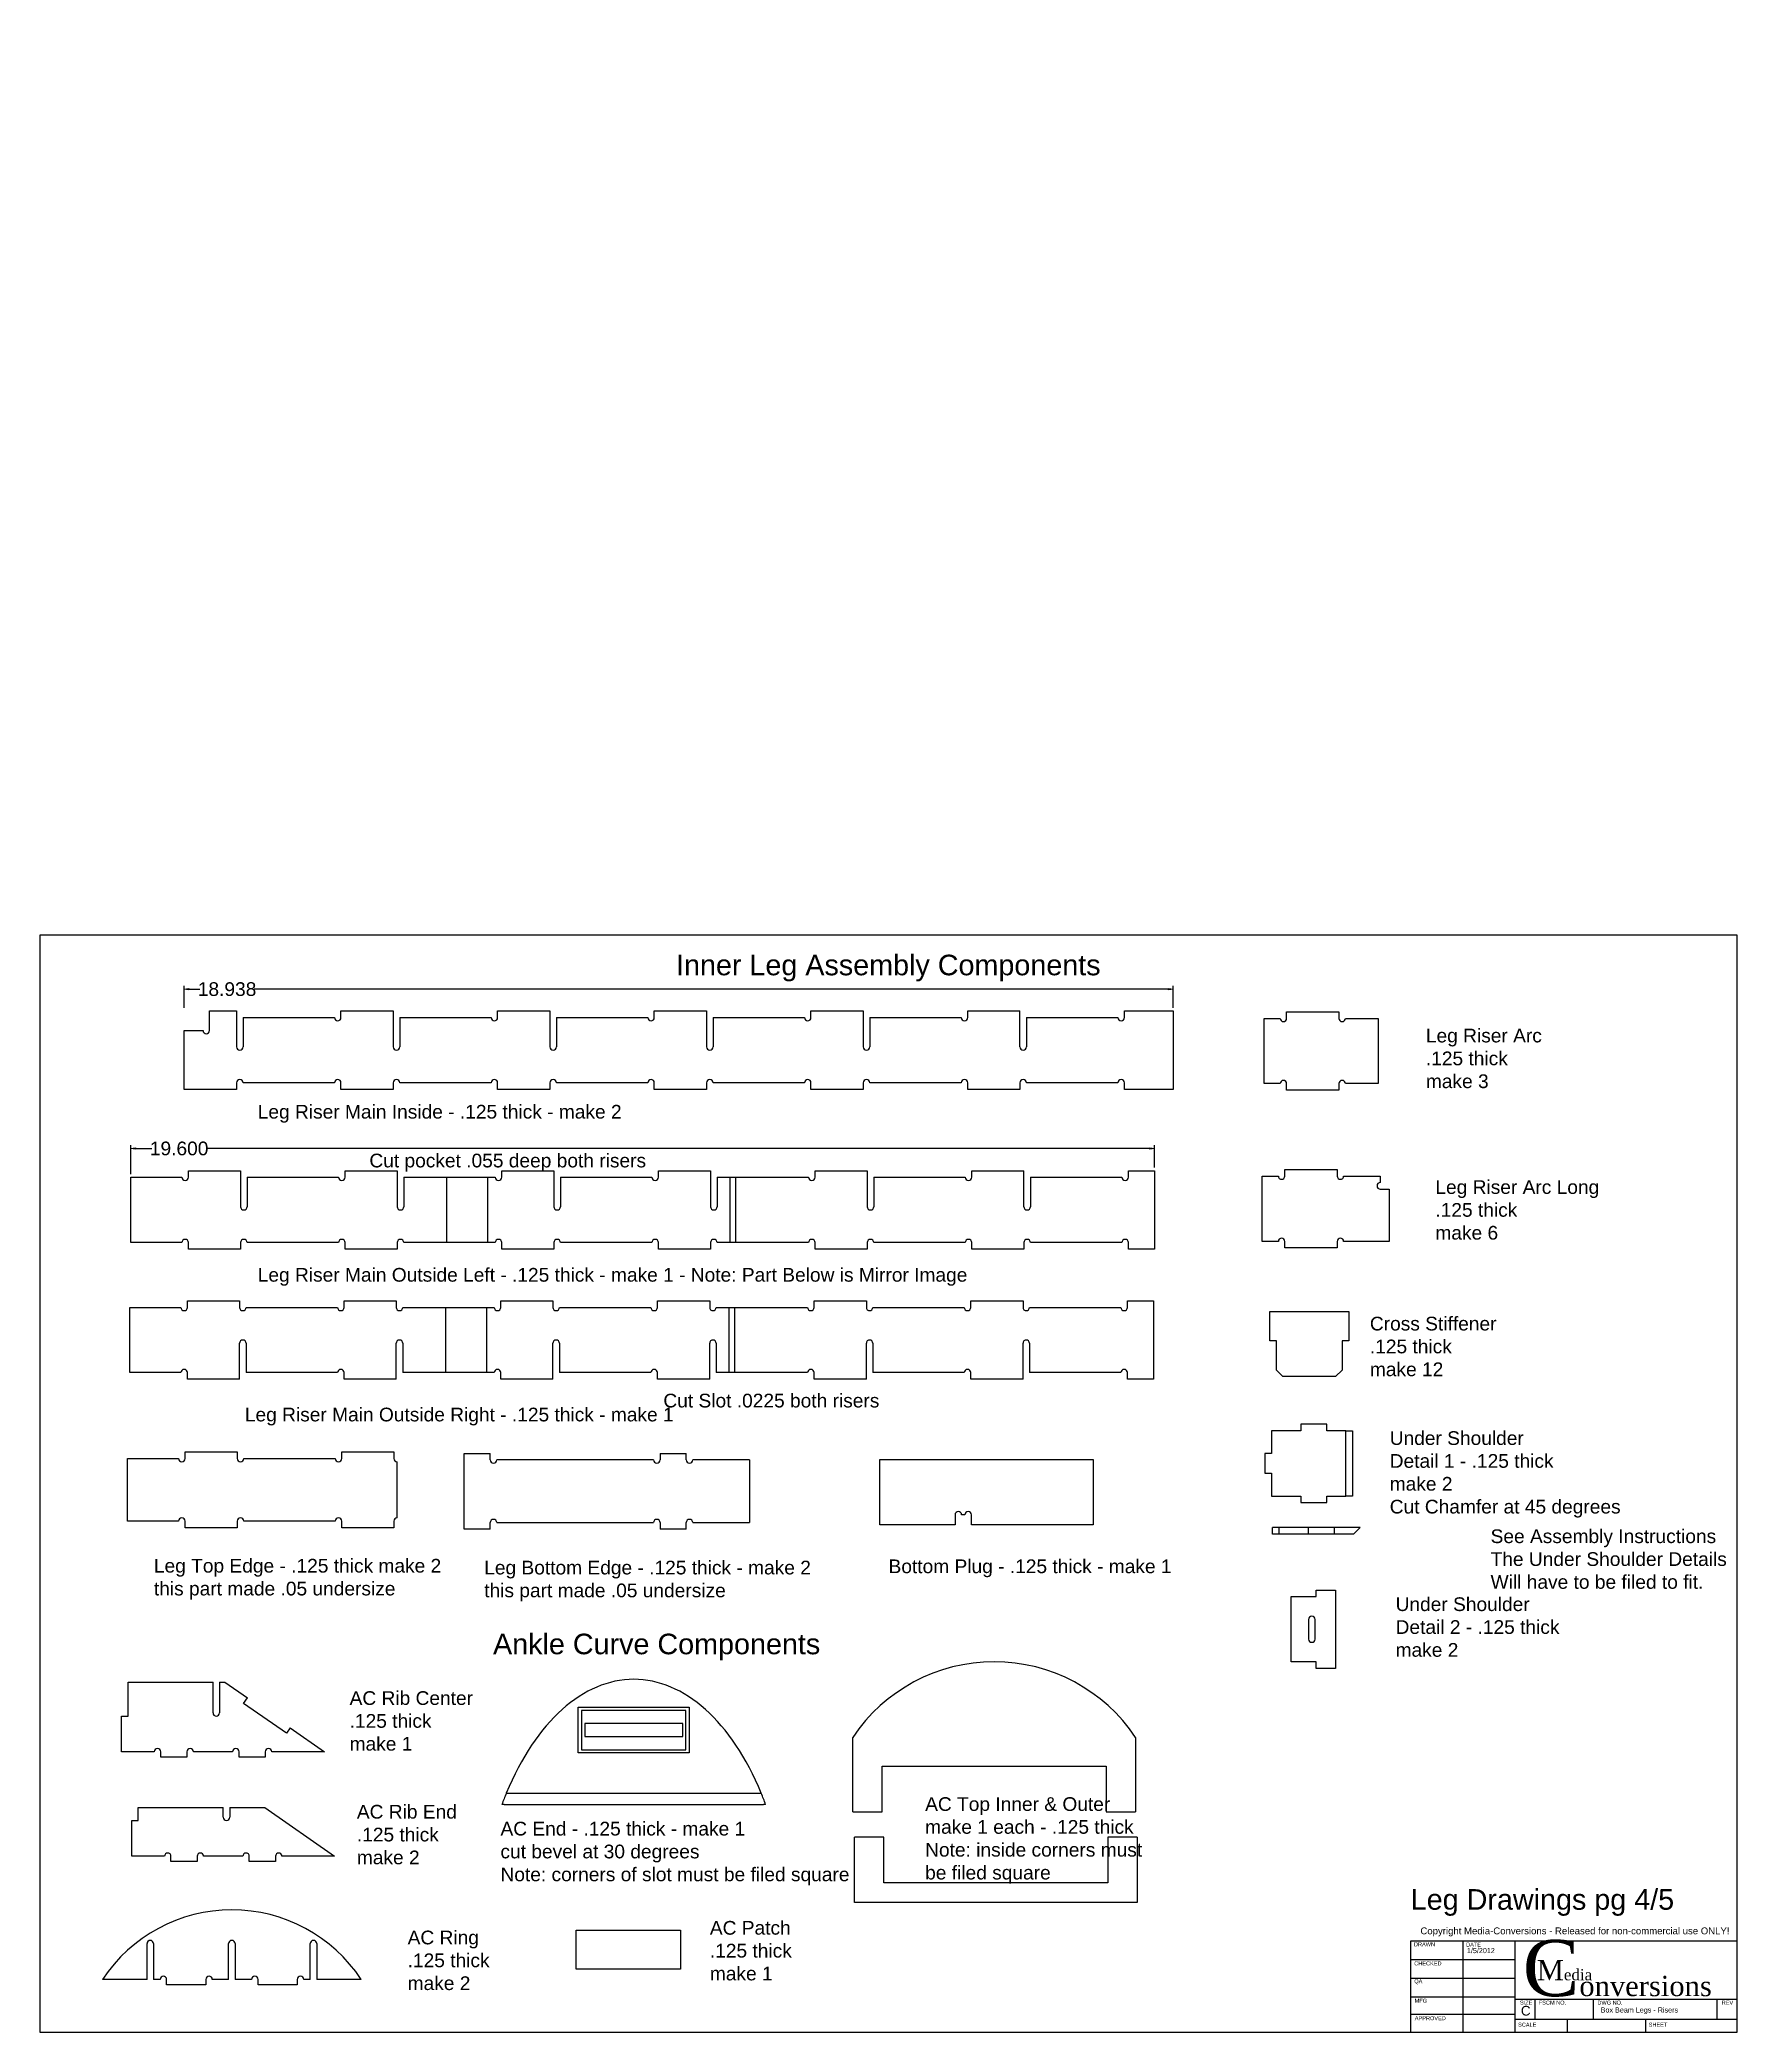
# Model space of a CAD drawing. Extents: x 0 to 32.5, y 0 to 38.1.
import ezdxf

# ---------------------------------------------------------------- set-up
doc = ezdxf.new("R2010")
doc.units = 0
doc.header["$MEASUREMENT"] = 0
for name, color, linetype in [('CONTINUOUS', 7, 'CONTINUOUS'), ('DIMENSIONS', 7, 'CONTINUOUS'), ('DISSOCIATED', 1, 'CONTINUOUS'), ('VISIBLE', 7, 'CONTINUOUS')]:
    doc.layers.add(name, color=color, linetype=linetype)
doc.dimstyles.get("Standard").update_dxf_attribs({"dimtxt": 0.18, "dimasz": 0.18, "dimexe": 0.18, "dimexo": 0.0625, "dimgap": 0.09, "dimtad": 0, "dimtih": 1, "dimtoh": 1, "dimdec": 4, "dimzin": 0, "dimtxsty": 'STANDARD', "dimcen": 0.09, "dimazin": 3, "dimtfac": 1, "dimtdec": 4, "dimtofl": 0, "dimtmove": 0, "dimatfit": 3, "dimtolj": 1, "dimtzin": 0})

# ---------------------------------------------------------------- blocks, each defined once
blk = doc.blocks.new('D1')
at = {"layer": 'DISSOCIATED'}
for p, q in [((2.766, 19.611), (2.766, 20.028)), ((2.856, 19.965), (3.064, 19.965)), ((21.613, 19.965), (4.106, 19.965)), ((21.703, 19.611), (21.703, 20.028))]:
    blk.add_line(p, q, dxfattribs=at)
for points in [[(2.766, 19.965), (2.856, 19.98), (2.856, 19.95), (2.766, 19.965)], [(21.703, 19.965), (21.613, 19.95), (21.613, 19.98), (21.703, 19.965)]]:
    blk.add_lwpolyline(points, dxfattribs=at)
at = {"layer": 'DISSOCIATED', "insert": (3.585, 19.965), "char_height": 0.26242, "attachment_point": 5}
for s in ['{\\fArial|b0|i0|c0|p0;18.938}{\\fMicrosoft Sans Serif|b0|i0|c0|p0;\\H0.3541667x;}', '{\\fArial|b0|i0|c0|p0;}', '{\\fArial|b0|i0|c0|p0;}']:
    blk.add_mtext(s, dxfattribs=at)
blk = doc.blocks.new('D2')
at = {"layer": 'DIMENSIONS'}
for p, q in [((1.744, 16.426), (1.744, 16.977)), ((1.834, 16.915), (2.146, 16.915)), ((21.254, 16.915), (3.188, 16.915)), ((21.344, 16.551), (21.344, 16.977))]:
    blk.add_line(p, q, dxfattribs=at)
for points in [[(1.744, 16.915), (1.834, 16.93), (1.834, 16.9), (1.744, 16.915)], [(21.344, 16.915), (21.254, 16.9), (21.254, 16.93), (21.344, 16.915)]]:
    blk.add_lwpolyline(points, dxfattribs=at)
at = {"layer": 'DIMENSIONS', "insert": (2.667, 16.915), "char_height": 0.26242, "attachment_point": 5}
for s in ['{\\fArial|b0|i0|c0|p0;19.600}{\\fMicrosoft Sans Serif|b0|i0|c0|p0;\\H0.3541667x;}', '{\\fArial|b0|i0|c0|p0;}', '{\\fArial|b0|i0|c0|p0;}']:
    blk.add_mtext(s, dxfattribs=at)
blk = doc.blocks.new('BLOCK2')
at = {"layer": 'CONTINUOUS'}
for p, q in [((32.5, 21), (0, 21)), ((0, 21), (0, 0)), ((32.5, 0), (32.5, 21)), ((32.5, 20.5), (32.5, 20.875)), ((26.25, 1.75), (32.5, 1.75)), ((26.25, 0), (26.25, 1.75)), ((27.246, 1.75), (27.246, 0)), ((28.25, 0), (28.25, 1.75)), ((32.5, 0), (32.5, 1.75)), ((26.25, 1.388), (28.25, 1.388)), ((26.25, 1.031), (28.25, 1.031)), ((26.25, 0.675), (28.25, 0.675)), ((28.25, 0.63), (32.5, 0.63)), ((28.63, 0.25), (28.63, 0.63)), ((29.75, 0.25), (29.75, 0.63)), ((32.12, 0.25), (32.12, 0.63)), ((32.5, 0.125), (32.5, 0.5)), ((0, 0), (32.5, 0)), ((26.25, 0.344), (28.25, 0.344)), ((28.25, 0.25), (32.5, 0.25)), ((29.25, 0), (29.25, 0.25)), ((30.75, 0), (30.75, 0.25))]:
    blk.add_line(p, q, dxfattribs=at)
at = {"layer": 'CONTINUOUS', "attachment_point": 4}
for s, insert, char_height in [('{\\fArial|b0|i0|c0|p0;\\C1;Copyright Media-Conversions - Released for non-commercial use ONLY!}{\\fMS Shell Dlg|b0|i0|c0|p0;\\C7;\\H0.75x;}', (26.435, 1.919), 0.13121), ('{\\fArial|b0|i0|c0|p0;\\C7;DRAWN}{\\fArial|b0|i0|c0|p0;\\C7;}', (26.311, 1.682), 0.07654), ('{\\fArial|b0|i0|c0|p0;\\C7;DRAWN}{\\fArial|b0|i0|c0|p0;\\C7;}', (26.311, 1.682), 0.07654), ('{\\fArial|b0|i0|c0|p0;\\C7;DATE}{\\fArial|b0|i0|c0|p0;\\C7;}', (27.31, 1.676), 0.07654), ('{\\fArial|b0|i0|c0|p0;\\C7;DATE}{\\fArial|b0|i0|c0|p0;\\C7;}', (27.31, 1.676), 0.07654), ('{\\fArial|b0|i0|c0|p0;\\C7;1/5/2012}{\\fArial|b0|i0|c0|p0;\\C7;}', (27.325, 1.561), 0.09841), ('{\\fTimes New Roman|b0|i0|c0|p0;\\C7;C}{\\fTimes New Roman|b0|i0|c0|p0;\\C7;\\H0.36x;onversions}{\\fMS Shell Dlg|b0|i0|c0|p0;\\C7;\\H0.09x;}', (28.394, 1.22), 1.076315), ('{\\fArial|b0|i0|c0|p0;\\C7;CHECKED}{\\fArial|b0|i0|c0|p0;\\C7;}', (26.317, 1.316), 0.07654), ('{\\fArial|b0|i0|c0|p0;\\C7;CHECKED}{\\fArial|b0|i0|c0|p0;\\C7;}', (26.317, 1.316), 0.07654), ('{\\fTimes New Roman|b0|i0|c0|p0;\\C7;M}{\\fTimes New Roman|b0|i0|c0|p0;\\C7;\\H0.5555556x;edia}{\\fMS Shell Dlg|b0|i0|c0|p0;\\C7;\\H0.25x;}', (28.662, 1.185), 0.387473), ('{\\fArial|b0|i0|c0|p0;\\C7;QA}{\\fArial|b0|i0|c0|p0;\\C7;}', (26.318, 0.964), 0.07654), ('{\\fArial|b0|i0|c0|p0;\\C7;QA}{\\fArial|b0|i0|c0|p0;\\C7;}', (26.318, 0.964), 0.07654), ('{\\fArial|b0|i0|c0|p0;\\C7;MFG}{\\fArial|b0|i0|c0|p0;\\C7;}', (26.325, 0.601), 0.07654), ('{\\fArial|b0|i0|c0|p0;\\C7;MFG}{\\fArial|b0|i0|c0|p0;\\C7;}', (26.325, 0.601), 0.07654), ('{\\fArial|b0|i0|c0|p0;\\C7;SIZE}{\\fArial|b0|i0|c0|p0;\\C7;}', (28.341, 0.565), 0.07654), ('{\\fArial|b0|i0|c0|p0;\\C7;SIZE}{\\fArial|b0|i0|c0|p0;\\C7;}', (28.341, 0.565), 0.07654), ('{\\fArial|b0|i0|c0|p0;\\C7;C}{\\fArial|b0|i0|c0|p0;\\C7;}', (28.358, 0.409), 0.18588), ('{\\fArial|b0|i0|c0|p0;\\C7;C}{\\fArial|b0|i0|c0|p0;\\C7;}', (28.358, 0.409), 0.18588), ('{\\fArial|b0|i0|c0|p0;\\C7;FSCM NO.}{\\fArial|b0|i0|c0|p0;\\C7;}', (28.702, 0.565), 0.07654), ('{\\fArial|b0|i0|c0|p0;\\C7;FSCM NO.}{\\fArial|b0|i0|c0|p0;\\C7;}', (28.702, 0.565), 0.07654), ('{\\fArial|b0|i0|c0|p0;\\C7;DWG NO.}{\\fArial|b0|i0|c0|p0;\\C7;}', (29.824, 0.565), 0.07654), ('{\\fArial|b0|i0|c0|p0;\\C7;DWG NO.}{\\fArial|b0|i0|c0|p0;\\C7;}', (29.824, 0.565), 0.07654), ('{\\fArial|b0|i0|c0|p0;\\C7;Box Beam Legs - Risers}{\\fArial|b0|i0|c0|p0;\\C7;}', (29.887, 0.41), 0.09841), ('{\\fArial|b0|i0|c0|p0;\\C7;REV}{\\fArial|b0|i0|c0|p0;\\C7;}', (32.204, 0.565), 0.07654), ('{\\fArial|b0|i0|c0|p0;\\C7;REV}{\\fArial|b0|i0|c0|p0;\\C7;}', (32.204, 0.565), 0.07654), ('{\\fArial|b0|i0|c0|p0;\\C7;APPROVED}{\\fArial|b0|i0|c0|p0;\\C7;}', (26.327, 0.267), 0.07654), ('{\\fArial|b0|i0|c0|p0;\\C7;APPROVED}{\\fArial|b0|i0|c0|p0;\\C7;}', (26.327, 0.267), 0.07654), ('{\\fArial|b0|i0|c0|p0;\\C7;SCALE}{\\fArial|b0|i0|c0|p0;\\C7;}', (28.305, 0.142), 0.07654), ('{\\fArial|b0|i0|c0|p0;\\C7;SCALE}{\\fArial|b0|i0|c0|p0;\\C7;}', (28.305, 0.142), 0.07654), ('{\\fArial|b0|i0|c0|p0;\\C7;SHEET}{\\fArial|b0|i0|c0|p0;\\C7;}', (30.806, 0.142), 0.07654), ('{\\fArial|b0|i0|c0|p0;\\C7;SHEET}{\\fArial|b0|i0|c0|p0;\\C7;}', (30.806, 0.142), 0.07654)]:
    blk.add_mtext(s, dxfattribs=dict(at, insert=insert, char_height=char_height))

msp = doc.modelspace()

# ---------------------------------------------------------------- linework, layer by layer
at = {"layer": 'VISIBLE'}
for p, q in [((3.2504, 19.1732), (3.2504, 19.5482)), ((3.2504, 19.5482), (3.7659, 19.5482)), ((3.7659, 19.5482), (3.7659, 18.8607)), ((5.7659, 19.5482), (6.7659, 19.5482)), ((5.7659, 19.4232), (5.7659, 19.5482)), ((6.7659, 19.5482), (6.7659, 18.8607)), ((8.7659, 19.5482), (9.7659, 19.5482)), ((8.7659, 19.4232), (8.7659, 19.5482)), ((9.7659, 19.5482), (9.7659, 18.8607)), ((11.7659, 19.4232), (11.7659, 19.5482)), ((11.7659, 19.5482), (12.7659, 19.5482)), ((12.7659, 19.5482), (12.7659, 18.8607)), ((14.7659, 19.4232), (14.7659, 19.5482)), ((14.7659, 19.5482), (15.7659, 19.5482)), ((15.7659, 19.5482), (15.7659, 18.8607)), ((17.7659, 19.5482), (18.7659, 19.5482)), ((17.7659, 19.4232), (17.7659, 19.5482)), ((18.7659, 18.8607), (18.7659, 19.5482)), ((20.7659, 19.4232), (20.7659, 19.5482)), ((20.7659, 19.5482), (21.7034, 19.5482)), ((21.7034, 19.5482), (21.7034, 18.0482)), ((23.8736, 19.5319), (24.8736, 19.5319)), ((23.8736, 19.4069), (23.8736, 19.5319)), ((24.8736, 19.5319), (24.8736, 19.4069)), ((2.7659, 19.1732), (3.1254, 19.1732)), ((2.7659, 18.0482), (2.7659, 19.1732)), ((3.8909, 19.4232), (5.6409, 19.4232)), ((3.8909, 19.4232), (3.8909, 18.8607)), ((6.8909, 19.4232), (6.8909, 18.8607)), ((6.8909, 19.4232), (8.6409, 19.4232)), ((9.8909, 19.4232), (9.8909, 18.8607)), ((9.8909, 19.4232), (11.6409, 19.4232)), ((12.8909, 19.4232), (14.6409, 19.4232)), ((12.8909, 19.4232), (12.8909, 18.8607)), ((15.8909, 19.4232), (15.8909, 18.8607)), ((15.8909, 19.4232), (17.6409, 19.4232)), ((18.8909, 19.4232), (20.6409, 19.4232)), ((18.8909, 19.4232), (18.8909, 18.8607)), ((23.4411, 18.1569), (23.4411, 19.4069)), ((23.4411, 19.4069), (23.7486, 19.4069)), ((24.9986, 19.4069), (25.6236, 19.4069)), ((25.6236, 19.4069), (25.6236, 18.1569)), ((3.7659, 18.0482), (2.7659, 18.0482)), ((3.7659, 18.1732), (3.7659, 18.0482)), ((5.6409, 18.1732), (3.8909, 18.1732)), ((5.7659, 18.0482), (5.7659, 18.1732)), ((6.7659, 18.0482), (5.7659, 18.0482)), ((6.7659, 18.1732), (6.7659, 18.0482)), ((8.6409, 18.1732), (6.8909, 18.1732)), ((8.7659, 18.0482), (8.7659, 18.1732)), ((9.7659, 18.0482), (8.7659, 18.0482)), ((9.7659, 18.1732), (9.7659, 18.0482)), ((11.6409, 18.1732), (9.8909, 18.1732)), ((11.7659, 18.0482), (11.7659, 18.1732)), ((12.7659, 18.0482), (11.7659, 18.0482)), ((12.7659, 18.1732), (12.7659, 18.0482)), ((14.6409, 18.1732), (12.8909, 18.1732)), ((14.7659, 18.0482), (14.7659, 18.1732)), ((15.7659, 18.0482), (14.7659, 18.0482)), ((15.7659, 18.1732), (15.7659, 18.0482)), ((17.6409, 18.1732), (15.8909, 18.1732)), ((17.7659, 18.0482), (17.7659, 18.1732)), ((18.7659, 18.0482), (17.7659, 18.0482)), ((18.7659, 18.1732), (18.7659, 18.0482)), ((20.6409, 18.1732), (18.8909, 18.1732)), ((20.7659, 18.0482), (20.7659, 18.1732)), ((21.7034, 18.0482), (20.7659, 18.0482)), ((23.7486, 18.1569), (23.4411, 18.1569)), ((23.8736, 18.0319), (23.8736, 18.1569)), ((24.8736, 18.0319), (23.8736, 18.0319)), ((24.8736, 18.1569), (24.8736, 18.0319)), ((25.6236, 18.1569), (24.9986, 18.1569)), ((2.8444, 16.3639), (2.8444, 16.4889)), ((2.8444, 16.4889), (3.8444, 16.4889)), ((3.8444, 16.4889), (3.8444, 15.8014)), ((5.8444, 16.4889), (6.8444, 16.4889)), ((5.8444, 16.3639), (5.8444, 16.4889)), ((6.8444, 16.4889), (6.8444, 15.8014)), ((8.8444, 16.3639), (8.8444, 16.4889)), ((8.8444, 16.4889), (9.8444, 16.4889)), ((9.8444, 16.4889), (9.8444, 15.8014)), ((11.8444, 16.4889), (12.8444, 16.4889)), ((11.8444, 16.3639), (11.8444, 16.4889)), ((12.8444, 16.4889), (12.8444, 15.8014)), ((14.8444, 16.3639), (14.8444, 16.4889)), ((14.8444, 16.4889), (15.8444, 16.4889)), ((15.8444, 16.4889), (15.8444, 15.8014)), ((17.8444, 16.3639), (17.8444, 16.4889)), ((17.8444, 16.4889), (18.8444, 16.4889)), ((18.8444, 15.8014), (18.8444, 16.4889)), ((20.8444, 16.3639), (20.8444, 16.4889)), ((20.8444, 16.4889), (21.3444, 16.4889)), ((21.3444, 16.4889), (21.3444, 14.9889)), ((23.8397, 16.5133), (24.8397, 16.5133)), ((23.8397, 16.3883), (23.8397, 16.5133)), ((24.8397, 16.5133), (24.8397, 16.3883)), ((1.7444, 15.1139), (1.7444, 16.3639)), ((1.7444, 16.3639), (2.7194, 16.3639)), ((3.9694, 16.3639), (5.7194, 16.3639)), ((3.9694, 16.3639), (3.9694, 15.8014)), ((6.9694, 16.3639), (6.9694, 15.8014)), ((6.9694, 16.3639), (7.7954, 16.3639)), ((7.7954, 15.1139), (7.7954, 16.3639)), ((7.7954, 16.3639), (8.5694, 16.3639)), ((8.5694, 16.3639), (8.5694, 15.1139)), ((8.5694, 16.3639), (8.7194, 16.3639)), ((9.9694, 16.3639), (11.7194, 16.3639)), ((9.9694, 16.3639), (9.9694, 15.8014)), ((12.9694, 16.3639), (13.2199, 16.3639)), ((12.9694, 16.3639), (12.9694, 15.8014)), ((13.2199, 16.3639), (13.3199, 16.3639)), ((13.2199, 15.1139), (13.2199, 16.3639)), ((13.3199, 16.3639), (13.3199, 15.1139)), ((13.3199, 16.3639), (14.7194, 16.3639)), ((15.9694, 16.3639), (15.9694, 15.8014)), ((15.9694, 16.3639), (17.7194, 16.3639)), ((17.8444, 16.3639), (17.8444, 16.3639)), ((18.9694, 16.3639), (20.7194, 16.3639)), ((18.9694, 16.3639), (18.9694, 15.8014)), ((20.8444, 16.3639), (20.8444, 16.3639)), ((23.4072, 15.1383), (23.4072, 16.3883)), ((23.4072, 16.3883), (23.7147, 16.3883)), ((24.9647, 16.3883), (25.6667, 16.3883)), ((25.6667, 16.3883), (25.6667, 16.2634)), ((25.6667, 16.1384), (25.6667, 16.1383)), ((25.6667, 16.1383), (25.8397, 16.1383)), ((25.8397, 16.1383), (25.8397, 15.1383)), ((2.7194, 15.1139), (1.7444, 15.1139)), ((2.8444, 14.9889), (2.8444, 15.1139)), ((3.8444, 14.9889), (2.8444, 14.9889)), ((3.8444, 15.1139), (3.8444, 14.9889)), ((5.7194, 15.1139), (3.9694, 15.1139)), ((5.8444, 14.9889), (5.8444, 15.1139)), ((6.8444, 14.9889), (5.8444, 14.9889)), ((6.8444, 15.1139), (6.8444, 14.9889)), ((7.7954, 15.1139), (6.9694, 15.1139)), ((8.5694, 15.1139), (7.7954, 15.1139)), ((8.7194, 15.1139), (8.5694, 15.1139)), ((8.8444, 14.9889), (8.8444, 15.1139)), ((9.8444, 14.9889), (8.8444, 14.9889)), ((9.8444, 15.1139), (9.8444, 14.9889)), ((11.7194, 15.1139), (9.9694, 15.1139)), ((11.8444, 14.9889), (11.8444, 15.1139)), ((12.8444, 14.9889), (11.8444, 14.9889)), ((12.8444, 15.1139), (12.8444, 14.9889)), ((13.2199, 15.1139), (12.9694, 15.1139)), ((13.3199, 15.1139), (13.2199, 15.1139)), ((14.7194, 15.1139), (13.3199, 15.1139)), ((14.8444, 14.9889), (14.8444, 15.1139)), ((15.8444, 14.9889), (14.8444, 14.9889)), ((15.8444, 15.1139), (15.8444, 14.9889)), ((17.7194, 15.1139), (15.9694, 15.1139)), ((17.8444, 14.9889), (17.8444, 15.1139)), ((18.8444, 14.9889), (17.8444, 14.9889)), ((18.8444, 15.1139), (18.8444, 14.9889)), ((20.7194, 15.1139), (18.9694, 15.1139)), ((20.8444, 14.9889), (20.8444, 15.1139)), ((21.3444, 14.9889), (20.8444, 14.9889)), ((23.7147, 15.1383), (23.4072, 15.1383)), ((23.8397, 15.0133), (23.8397, 15.1383)), ((24.8397, 15.0133), (23.8397, 15.0133)), ((24.8397, 15.1383), (24.8397, 15.0133)), ((25.8397, 15.1383), (24.9647, 15.1383)), ((1.7259, 12.6246), (1.7259, 13.8746)), ((1.7259, 13.8746), (2.7009, 13.8746)), ((2.8259, 13.9996), (3.8259, 13.9996)), ((2.8259, 13.8746), (2.8259, 13.9996)), ((3.8259, 13.9996), (3.8259, 13.8746)), ((3.9509, 13.8746), (5.7009, 13.8746)), ((5.8259, 13.9996), (6.8259, 13.9996)), ((5.8259, 13.8746), (5.8259, 13.9996)), ((6.8259, 13.9996), (6.8259, 13.8746)), ((6.9509, 13.8746), (7.7769, 13.8746)), ((7.7769, 12.6246), (7.7769, 13.8746)), ((7.7769, 13.8746), (8.5509, 13.8746)), ((8.5509, 13.8746), (8.7009, 13.8746)), ((8.5509, 13.8746), (8.5509, 12.6246)), ((8.8259, 13.9996), (9.8259, 13.9996)), ((8.8259, 13.8746), (8.8259, 13.9996)), ((9.8259, 13.9996), (9.8259, 13.8746)), ((9.9509, 13.8746), (11.7009, 13.8746)), ((11.8259, 13.8746), (11.8259, 13.9996)), ((11.8259, 13.9996), (12.8259, 13.9996)), ((12.8259, 13.9996), (12.8259, 13.8746)), ((12.9509, 13.8746), (13.2014, 13.8746)), ((13.2014, 13.8746), (13.3014, 13.8746)), ((13.2014, 12.6246), (13.2014, 13.8746)), ((13.3014, 13.8746), (13.3014, 12.6246)), ((13.3014, 13.8746), (14.7009, 13.8746)), ((14.8259, 13.8746), (14.8259, 13.9996)), ((14.8259, 13.9996), (15.8259, 13.9996)), ((15.8259, 13.9996), (15.8259, 13.8746)), ((15.9509, 13.8746), (17.7009, 13.8746)), ((17.8259, 13.9996), (18.8259, 13.9996)), ((17.8259, 13.8746), (17.8259, 13.9996)), ((18.8259, 13.9996), (18.8259, 13.8746)), ((18.9509, 13.8746), (20.7009, 13.8746)), ((20.8259, 13.8746), (20.8259, 13.9996)), ((20.8259, 13.9996), (21.3259, 13.9996)), ((21.3259, 13.9996), (21.3259, 12.4996)), ((23.5518, 13.7983), (25.0618, 13.7983)), ((23.5518, 13.2358), (23.5518, 13.7983)), ((25.0618, 13.7983), (25.0618, 13.2358)), ((3.8259, 12.4996), (3.8259, 13.1871)), ((3.9509, 13.1871), (3.9509, 12.6246)), ((6.8259, 12.4996), (6.8259, 13.1871)), ((6.9509, 13.1871), (6.9509, 12.6246)), ((9.8259, 12.4996), (9.8259, 13.1871)), ((9.9509, 13.1871), (9.9509, 12.6246)), ((12.8259, 12.4996), (12.8259, 13.1871)), ((12.9509, 13.1871), (12.9509, 12.6246)), ((15.8259, 12.4996), (15.8259, 13.1871)), ((15.9509, 13.1871), (15.9509, 12.6246)), ((18.8259, 12.4996), (18.8259, 13.1871)), ((18.9509, 13.1871), (18.9509, 12.6246)), ((23.6768, 13.2358), (23.5518, 13.2358)), ((23.6768, 12.6733), (23.6768, 13.2358)), ((24.9368, 13.2358), (24.9368, 12.6733)), ((25.0618, 13.2358), (24.9368, 13.2358)), ((2.7009, 12.6246), (1.7259, 12.6246)), ((2.8259, 12.4996), (2.8259, 12.6246)), ((5.7009, 12.6246), (3.9509, 12.6246)), ((5.8259, 12.4996), (5.8259, 12.6246)), ((7.7769, 12.6246), (6.9509, 12.6246)), ((8.5509, 12.6246), (7.7769, 12.6246)), ((8.7009, 12.6246), (8.5509, 12.6246)), ((8.8259, 12.4996), (8.8259, 12.6246)), ((11.7009, 12.6246), (9.9509, 12.6246)), ((11.8259, 12.4996), (11.8259, 12.6246)), ((13.2014, 12.6246), (12.9509, 12.6246)), ((13.3014, 12.6246), (13.2014, 12.6246)), ((14.7009, 12.6246), (13.3014, 12.6246)), ((14.8259, 12.4996), (14.8259, 12.6246)), ((17.7009, 12.6246), (15.9509, 12.6246)), ((17.8259, 12.4996), (17.8259, 12.6246)), ((20.7009, 12.6246), (18.9509, 12.6246)), ((20.8259, 12.4996), (20.8259, 12.6246)), ((23.8018, 12.5483), (23.6768, 12.6733)), ((24.9368, 12.6733), (24.8118, 12.5483)), ((3.8259, 12.4996), (2.8259, 12.4996)), ((6.8259, 12.4996), (5.8259, 12.4996)), ((9.8259, 12.4996), (8.8259, 12.4996)), ((12.8259, 12.4996), (11.8259, 12.4996)), ((15.8259, 12.4996), (14.8259, 12.4996)), ((18.8259, 12.4996), (17.8259, 12.4996)), ((21.3259, 12.4996), (20.8259, 12.4996)), ((24.8118, 12.5483), (23.8018, 12.5483)), ((23.5832, 11.5125), (23.5832, 11.075)), ((24.1457, 11.5125), (23.5832, 11.5125)), ((24.1457, 11.6375), (24.1457, 11.5125)), ((24.6407, 11.6375), (24.1457, 11.6375)), ((24.6407, 11.5125), (24.6407, 11.6375)), ((25.0085, 11.5125), (24.6407, 11.5125)), ((25.0085, 10.2625), (25.0085, 11.5125)), ((25.0085, 11.5125), (25.1332, 11.5125)), ((25.1332, 11.5125), (25.1332, 10.2625)), ((2.7809, 11.1072), (3.7809, 11.1072)), ((2.7809, 10.9822), (2.7809, 11.1072)), ((3.7809, 11.1072), (3.7809, 10.9822)), ((5.7809, 10.9822), (5.7809, 11.1072)), ((5.7809, 11.1072), (6.7809, 11.1072)), ((6.7809, 11.1072), (6.7809, 10.9822)), ((8.1255, 11.0787), (8.6255, 11.0787)), ((8.1255, 9.6287), (8.1255, 11.0787)), ((8.6255, 10.9537), (8.6255, 11.0787)), ((11.8755, 11.0787), (11.8755, 10.9537)), ((11.8755, 11.0787), (12.3755, 11.0787)), ((12.3755, 10.9537), (12.3755, 11.0787)), ((23.5832, 11.075), (23.4582, 11.075)), ((23.4582, 11.075), (23.4582, 10.7)), ((1.6809, 9.7822), (1.6809, 10.9822)), ((1.6809, 10.9822), (2.6559, 10.9822)), ((3.9059, 10.9822), (5.6559, 10.9822)), ((6.8409, 9.8446), (6.8409, 10.9197)), ((11.7505, 10.9537), (8.7505, 10.9537)), ((13.5855, 10.9537), (12.5005, 10.9537)), ((13.5855, 10.9537), (13.5855, 9.7537)), ((16.0827, 10.9595), (20.1667, 10.9595)), ((16.0827, 9.7095), (16.0827, 10.9595)), ((20.1667, 10.9595), (20.1667, 9.7095)), ((23.4582, 10.7), (23.5832, 10.7)), ((23.5832, 10.7), (23.5832, 10.2625)), ((23.5832, 10.2625), (24.1457, 10.2625)), ((24.1457, 10.2625), (24.1457, 10.1375)), ((24.1457, 10.1375), (24.6407, 10.1375)), ((24.6407, 10.2625), (25.0085, 10.2625)), ((24.6407, 10.1375), (24.6407, 10.2625)), ((25.1332, 10.2625), (25.0085, 10.2625)), ((2.6559, 9.7822), (1.6809, 9.7822)), ((2.7809, 9.6572), (2.7809, 9.7822)), ((3.7809, 9.6572), (2.7809, 9.6572)), ((3.7809, 9.7822), (3.7809, 9.6572)), ((5.6559, 9.7822), (3.9059, 9.7822)), ((5.7809, 9.6572), (5.7809, 9.7822)), ((6.7809, 9.6572), (5.7809, 9.6572)), ((6.7809, 9.7822), (6.7809, 9.6572)), ((8.6255, 9.6287), (8.1255, 9.6287)), ((8.6255, 9.6287), (8.6255, 9.7537)), ((8.7505, 9.7537), (11.7505, 9.7537)), ((11.8755, 9.7537), (11.8755, 9.6287)), ((12.3755, 9.6287), (11.8755, 9.6287)), ((12.3755, 9.6287), (12.3755, 9.7537)), ((12.5005, 9.7537), (13.5855, 9.7537)), ((17.5247, 9.7095), (16.0827, 9.7095)), ((17.5247, 9.9051), (17.5247, 9.7095)), ((17.7122, 9.9051), (17.6497, 9.9051)), ((17.8372, 9.7095), (17.8372, 9.9051)), ((20.1667, 9.7095), (17.8372, 9.7095)), ((23.6058, 9.5333), (23.6058, 9.6583)), ((23.7308, 9.6583), (23.6058, 9.6583)), ((23.7308, 9.5333), (23.7308, 9.6583)), ((24.2933, 9.6583), (23.7308, 9.6583)), ((24.2933, 9.5333), (24.2933, 9.6583)), ((24.7883, 9.6583), (24.2933, 9.6583)), ((24.7883, 9.5333), (24.7883, 9.6583)), ((25.2808, 9.6583), (24.7883, 9.6583)), ((25.1561, 9.5333), (25.2808, 9.658)), ((25.2808, 9.658), (25.2808, 9.6583)), ((23.7308, 9.5333), (23.6058, 9.5333)), ((24.2933, 9.5333), (23.7308, 9.5333)), ((24.7883, 9.5333), (24.2933, 9.5333)), ((25.1561, 9.5333), (24.7883, 9.5333)), ((24.4371, 8.3373), (24.4371, 8.4623)), ((24.4371, 8.4623), (24.8121, 8.4623)), ((24.8121, 8.4623), (24.8121, 6.9623)), ((23.9596, 8.3373), (24.4371, 8.3373)), ((23.9596, 7.0873), (23.9596, 8.3373)), ((24.2946, 7.8998), (24.2946, 7.5248)), ((24.4196, 7.5248), (24.4196, 7.8998)), ((24.4371, 7.0873), (23.9596, 7.0873)), ((24.4371, 6.9623), (24.4371, 7.0873)), ((24.8121, 6.9623), (24.4371, 6.9623)), ((1.6914, 6.6994), (3.3164, 6.6994)), ((1.6914, 6.0519), (1.6914, 6.6994)), ((3.3164, 6.1144), (3.3164, 6.6994)), ((3.4414, 6.6994), (3.4414, 6.1144)), ((3.4414, 6.6994), (3.5419, 6.6994)), ((3.5419, 6.6994), (3.9739, 6.3969)), ((3.9022, 6.2945), (3.9739, 6.3969)), ((4.7213, 5.7209), (3.9022, 6.2945)), ((10.31, 5.345), (10.31, 6.22)), ((10.31, 6.22), (12.435, 6.22)), ((10.3725, 6.1575), (10.3725, 5.4075)), ((12.3725, 6.1575), (10.3725, 6.1575)), ((12.3725, 5.4075), (12.3725, 6.1575)), ((12.435, 6.22), (12.435, 5.345)), ((1.5664, 5.3644), (1.5664, 6.0519)), ((1.5664, 6.0519), (1.6914, 6.0519)), ((4.793, 5.8233), (4.7213, 5.7209)), ((4.793, 5.8233), (5.4484, 5.3644)), ((10.435, 5.9075), (10.435, 5.6575)), ((12.31, 5.9075), (10.435, 5.9075)), ((12.31, 5.6575), (12.31, 5.9075)), ((2.1914, 5.3644), (1.5664, 5.3644)), ((2.3164, 5.2644), (2.3164, 5.3644)), ((2.8164, 5.3644), (2.8164, 5.2644)), ((3.6914, 5.3644), (2.9414, 5.3644)), ((3.8164, 5.2644), (3.8164, 5.3644)), ((4.3164, 5.3644), (4.3164, 5.2644)), ((5.4484, 5.3644), (4.4414, 5.3644)), ((12.435, 5.345), (10.31, 5.345)), ((10.3725, 5.4075), (12.3725, 5.4075)), ((10.435, 5.6575), (12.31, 5.6575)), ((15.5652, 4.2151), (15.5652, 5.6419)), ((20.9812, 5.6419), (20.9812, 4.2151)), ((2.8164, 5.2644), (2.3164, 5.2644)), ((4.3164, 5.2644), (3.8164, 5.2644)), ((16.1262, 5.0901), (20.4202, 5.0901)), ((16.1262, 4.2151), (16.1262, 5.0901)), ((20.4202, 5.0901), (20.4202, 4.2151)), ((1.886, 4.3007), (3.511, 4.3007)), ((1.886, 4.0543), (1.886, 4.3007)), ((3.511, 4.1168), (3.511, 4.3007)), ((3.636, 4.3007), (3.636, 4.1168)), ((3.636, 4.3007), (4.3092, 4.3007)), ((4.3092, 4.3007), (5.6429, 3.3668)), ((8.8901, 4.3575), (8.8475, 4.3576)), ((8.8901, 4.3575), (13.8549, 4.3575)), ((8.9321, 4.574), (13.8128, 4.574)), ((13.8975, 4.3576), (13.8549, 4.3575)), ((15.5652, 4.2151), (16.1262, 4.2151)), ((20.4202, 4.2151), (20.9812, 4.2151)), ((1.761, 4.0543), (1.886, 4.0543)), ((1.761, 3.3668), (1.761, 4.0543)), ((16.1581, 3.7304), (15.5971, 3.7304)), ((15.5971, 2.4804), (15.5971, 3.7304)), ((16.1581, 2.8554), (16.1581, 3.7304)), ((20.4521, 3.7304), (20.4521, 2.8554)), ((21.0131, 3.7304), (20.4521, 3.7304)), ((21.0131, 3.7304), (21.0131, 2.4804)), ((2.386, 3.3668), (1.761, 3.3668)), ((2.511, 3.2668), (2.511, 3.3668)), ((3.011, 3.2668), (2.511, 3.2668)), ((3.011, 3.3668), (3.011, 3.2668)), ((3.886, 3.3668), (3.136, 3.3668)), ((4.011, 3.2668), (4.011, 3.3668)), ((4.511, 3.2668), (4.011, 3.2668)), ((4.511, 3.3668), (4.511, 3.2668)), ((5.6429, 3.3668), (4.636, 3.3668)), ((20.4521, 2.8554), (16.1581, 2.8554)), ((21.0131, 2.4804), (15.5971, 2.4804)), ((10.2691, 1.9553), (12.2691, 1.9553)), ((10.2691, 1.2053), (10.2691, 1.9553)), ((12.2691, 1.9553), (12.2691, 1.2053)), ((2.0526, 1.0064), (2.0526, 1.6939)), ((2.1776, 1.6939), (2.1776, 1.0064)), ((3.6151, 1.0064), (3.6151, 1.6939)), ((3.7401, 1.6939), (3.7401, 1.0064)), ((5.1776, 1.0064), (5.1776, 1.6939)), ((5.3026, 1.6939), (5.3026, 1.0064)), ((12.2691, 1.2053), (10.2691, 1.2053)), ((2.0526, 1.0064), (1.2003, 1.0064)), ((2.3026, 1.0064), (2.1776, 1.0064)), ((2.4276, 0.9064), (2.4276, 1.0064)), ((3.1776, 0.9064), (2.4276, 0.9064)), ((3.1776, 1.0064), (3.1776, 0.9064)), ((3.6151, 1.0064), (3.3026, 1.0064)), ((4.0526, 1.0064), (3.7401, 1.0064)), ((4.1776, 0.9064), (4.1776, 1.0064)), ((4.9276, 0.9064), (4.1776, 0.9064)), ((4.9276, 1.0064), (4.9276, 0.9064)), ((5.1776, 1.0064), (5.0526, 1.0064)), ((6.1549, 1.0064), (5.3026, 1.0064))]:
    msp.add_line(p, q, dxfattribs=at)
for centre, radius, start, end in [((3.1879, 19.1732), 0.0625, 180, 0), ((5.7034, 19.4232), 0.0625, 180, 0), ((8.7034, 19.4232), 0.0625, 180, 0), ((11.7034, 19.4232), 0.0625, 180, 0), ((14.7034, 19.4232), 0.0625, 180, 0), ((17.7034, 19.4232), 0.0625, 180, 360), ((20.7034, 19.4232), 0.0625, 180, 0), ((23.8111, 19.4069), 0.0625, 180, 0), ((24.9361, 19.4069), 0.0625, 180, 0), ((3.8284, 18.8607), 0.0625, 180, 0), ((6.8284, 18.8607), 0.0625, 180, 0), ((9.8284, 18.8607), 0.0625, 180, 0), ((12.8284, 18.8607), 0.0625, 180, 0), ((15.8284, 18.8607), 0.0625, 180, 0), ((18.8284, 18.8607), 0.0625, 180, 0), ((3.8284, 18.1732), 0.0625, 0, 180), ((5.7034, 18.1732), 0.0625, 0, 180), ((6.8284, 18.1732), 0.0625, 0, 180), ((8.7034, 18.1732), 0.0625, 0, 180), ((9.8284, 18.1732), 0.0625, 0, 180), ((11.7034, 18.1732), 0.0625, 0, 180), ((12.8284, 18.1732), 0.0625, 0, 180), ((14.7034, 18.1732), 0.0625, 0, 180), ((15.8284, 18.1732), 0.0625, 0, 180), ((17.7034, 18.1732), 0.0625, 0, 180), ((18.8284, 18.1732), 0.0625, 360, 180), ((20.7034, 18.1732), 0.0625, 0, 180), ((23.8111, 18.1569), 0.0625, 0, 180), ((24.9361, 18.1569), 0.0625, 0, 180), ((2.7819, 16.3639), 0.0625, 180, 0), ((5.7819, 16.3639), 0.0625, 180, 0), ((8.7819, 16.3639), 0.0625, 180, 0), ((11.7819, 16.3639), 0.0625, 180, 0), ((14.7819, 16.3639), 0.0625, 180, 0), ((17.7819, 16.3639), 0.0625, 180, 0), ((20.7819, 16.3639), 0.0625, 180, 0), ((23.7772, 16.3883), 0.0625, 180, 0), ((24.9022, 16.3883), 0.0625, 180, 0), ((25.6667, 16.2009), 0.0625, 90, 270), ((3.9069, 15.8014), 0.0625, 180, 0), ((6.9069, 15.8014), 0.0625, 180, 0), ((9.9069, 15.8014), 0.0625, 180, 0), ((12.9069, 15.8014), 0.0625, 180, 0), ((15.9069, 15.8014), 0.0625, 180, 0), ((18.9069, 15.8014), 0.0625, 180, 0), ((2.7819, 15.1139), 0.0625, 0, 180), ((3.9069, 15.1139), 0.0625, 0, 180), ((5.7819, 15.1139), 0.0625, 0, 180), ((6.9069, 15.1139), 0.0625, 0, 180), ((8.7819, 15.1139), 0.0625, 0, 180), ((9.9069, 15.1139), 0.0625, 0, 180), ((11.7819, 15.1139), 0.0625, 0, 180), ((12.9069, 15.1139), 0.0625, 0, 180), ((14.7819, 15.1139), 0.0625, 0, 180), ((15.9069, 15.1139), 0.0625, 0, 180), ((17.7819, 15.1139), 0.0625, 0, 180), ((18.9069, 15.1139), 0.0625, 0, 180), ((20.7819, 15.1139), 0.0625, 0, 180), ((23.7772, 15.1383), 0.0625, 0, 180), ((24.9022, 15.1383), 0.0625, 0, 180), ((2.7634, 13.8746), 0.0625, 180, 360), ((3.8884, 13.8746), 0.0625, 180, 360), ((5.7634, 13.8746), 0.0625, 180, 0), ((6.8884, 13.8746), 0.0625, 180, 360), ((8.7634, 13.8746), 0.0625, 180, 0), ((9.8884, 13.8746), 0.0625, 180, 0), ((11.7634, 13.8746), 0.0625, 180, 0), ((12.8884, 13.8746), 0.0625, 180, 360), ((14.7634, 13.8746), 0.0625, 180, 0), ((15.8884, 13.8746), 0.0625, 180, 0), ((17.7634, 13.8746), 0.0625, 180, 0), ((18.8884, 13.8746), 0.0625, 180, 0), ((20.7634, 13.8746), 0.0625, 180, 0), ((3.8884, 13.1871), 0.0625, 0, 180), ((6.8884, 13.1871), 0.0625, 0, 180), ((9.8884, 13.1871), 0.0625, 0, 180), ((12.8884, 13.1871), 0.0625, 0, 180), ((15.8884, 13.1871), 0.0625, 0, 180), ((18.8884, 13.1871), 0.0625, 0, 180), ((2.7634, 12.6246), 0.0625, 0, 180), ((5.7634, 12.6246), 0.0625, 0, 180), ((8.7634, 12.6246), 0.0625, 0, 180), ((11.7634, 12.6246), 0.0625, 0, 180), ((14.7634, 12.6246), 0.0625, 0, 180), ((17.7634, 12.6246), 0.0625, 0, 180), ((20.7634, 12.6246), 0.0625, 0, 180), ((2.7184, 10.9822), 0.0625, 180, 0), ((3.8434, 10.9822), 0.0625, 180, 0), ((5.7184, 10.9822), 0.0625, 180, 0), ((6.8434, 10.9822), 0.0625, 180, 267.70743), ((8.688, 10.9537), 0.0625, 180, 0), ((11.813, 10.9537), 0.0625, 180, 0), ((12.438, 10.9537), 0.0625, 180, 0), ((17.5872, 9.9051), 0.0625, 0, 180), ((17.7747, 9.9051), 0.0625, 0, 180), ((2.7184, 9.7822), 0.0625, 0, 180), ((3.8434, 9.7822), 0.0625, 0, 180), ((5.7184, 9.7822), 0.0625, 0, 180), ((6.8434, 9.7822), 0.0625, 92.29257, 180), ((8.688, 9.7537), 0.0625, 0, 180), ((11.813, 9.7537), 0.0625, 0, 180), ((12.438, 9.7537), 0.0625, 0, 180), ((24.3571, 7.8998), 0.0625, 0, 180), ((24.3571, 7.5248), 0.0625, 180, 0), ((18.2732, 3.8341), 3.256, 33.72671, 146.27329), ((3.3789, 6.1144), 0.0625, 180, 0), ((2.2539, 5.3644), 0.0625, 0, 180), ((2.8789, 5.3644), 0.0625, 0, 180), ((3.7539, 5.3644), 0.0625, 0, 180), ((4.3789, 5.3644), 0.0625, 0, 180), ((3.5735, 4.1168), 0.0625, 180, 0), ((2.4485, 3.3668), 0.0625, 0, 180), ((3.0735, 3.3668), 0.0625, 0, 180), ((3.9485, 3.3668), 0.0625, 0, 180), ((4.5735, 3.3668), 0.0625, 0, 180), ((3.6776, -0.6246), 2.966, 33.36007, 146.63993), ((2.1151, 1.6939), 0.0625, 0, 180), ((3.6776, 1.6939), 0.0625, 0, 180), ((5.2401, 1.6939), 0.0625, 0, 180), ((2.3651, 1.0064), 0.0625, 0, 180), ((3.2401, 1.0064), 0.0625, 0, 180), ((4.1151, 1.0064), 0.0625, 0, 180), ((4.9901, 1.0064), 0.0625, 0, 180)]:
    msp.add_arc(centre, radius, start, end, dxfattribs=at)
for centre, major_axis, ratio, start_param, end_param in [((11.3725, 1.5139), (0, 5.2408), 0.5735764, -0.9472803, 0.9472803), ((11.4265, 1.4498), (0.0458, -5.3156), 0.5757757, -2.2040233, -2.1545792), ((11.3936, 1.539), (-0.0176, 5.2114), 0.5726742, -1.0012892, -0.9510971)]:
    msp.add_ellipse(centre, major_axis=major_axis, ratio=ratio, start_param=start_param, end_param=end_param, dxfattribs=at)

# ---------------------------------------------------------------- block references
at = {"layer": 'CONTINUOUS'}
msp.add_blockref('BLOCK2', (0, 0), dxfattribs=at)

# ---------------------------------------------------------------- texts
at = {"layer": 'CONTINUOUS', "attachment_point": 1}
for s, insert, char_height in [('{\\fArial|b0|i0|c0|p0;\\C7;Inner Leg Assembly Components}{\\fArial|b0|i0|c0|p0;\\C7;\\H0.2916667x;}', (12.1814, 20.6252), 0.393631), ('{\\fArial|b0|i0|c0|p0;\\C7;Leg Riser Arc}{\\fArial|b0|i0|c0|p0;\\C7;\\P.125 thick}{\\fArial|b0|i0|c0|p0;\\C7;\\Pmake 3}{\\fArial|b0|i0|c0|p0;\\C7;\\H0.4375x;}', (26.5396, 19.209), 0.26242), ('{\\fArial|b0|i0|c0|p0;\\C7;Leg Riser Main Inside - .125 thick - make 2}{\\fArial|b0|i0|c0|p0;\\C7;\\H0.4375x;}', (4.1723, 17.7509), 0.2624204), ('{\\fArial|b0|i0|c0|p0;\\C7;Cut pocket .055 deep both risers}{\\fArial|b0|i0|c0|p0;\\C7;\\H0.4375x;}', (6.3103, 16.8164), 0.26242), ('{\\fArial|b0|i0|c0|p0;\\C7;Leg Riser Arc Long}{\\fArial|b0|i0|c0|p0;\\C7;\\P.125 thick}{\\fArial|b0|i0|c0|p0;\\C7;\\Pmake 6}{\\fArial|b0|i0|c0|p0;\\C7;\\H0.4375x;}', (26.7214, 16.3088), 0.26242), ('{\\fArial|b0|i0|c0|p0;\\C7;Leg Riser Main Outside Left - .125 thick - make 1 - }{\\fArial|b0|i0|c0|p0;\\C1;Note: Part Below is Mirror Image}{\\fArial|b0|i0|c0|p0;\\C1;\\H0.4375x;}', (4.1723, 14.6288), 0.2624204), ('{\\fArial|b0|i0|c0|p0;\\C7;Cross Stiffener}{\\fArial|b0|i0|c0|p0;\\C7;\\P.125 thick}{\\fArial|b0|i0|c0|p0;\\C7;\\Pmake 12}{\\fArial|b0|i0|c0|p0;\\C7;\\H0.4375x;}', (25.4675, 13.6945), 0.26242), ('{\\fArial|b0|i0|c0|p0;\\C7;Cut Slot .0225 both risers}{\\fArial|b0|i0|c0|p0;\\C7;\\H0.4375x;}', (11.9392, 12.221), 0.26242), ('{\\fArial|b0|i0|c0|p0;\\C7;Leg Riser Main Outside Right - .125 thick - make 1}{\\fArial|b0|i0|c0|p0;\\C7;\\H0.4375x;}', (3.9258, 11.9542), 0.2624204), ('{\\fArial|b0|i0|c0|p0;\\C7;Under Shoulder}{\\fArial|b0|i0|c0|p0;\\C7;\\PDetail 1 - .125 thick}{\\fArial|b0|i0|c0|p0;\\C7;\\Pmake 2}{\\fArial|b0|i0|c0|p0;\\C7;\\PCut Chamfer at 45 degrees}{\\fArial|b0|i0|c0|p0;\\C7;\\H0.4375x;}', (25.8472, 11.5034), 0.26242), ('{\\fArial|b0|i0|c0|p0;\\C1;See Assembly Instructions}{\\fArial|b0|i0|c0|p0;\\C1;\\PThe Under Shoulder Details}{\\fArial|b0|i0|c0|p0;\\C1;\\PWill have to be filed to fit.}{\\fArial|b0|i0|c0|p0;\\C7;\\H0.4375x;}', (27.7788, 9.6245), 0.26242), ('{\\fArial|b0|i0|c0|p0;\\C7;Leg Top Edge - .125 thick make 2}{\\fArial|b0|i0|c0|p0;\\C7;\\Pthis part made .05 undersize}{\\fArial|b0|i0|c0|p0;\\C7;\\H0.4375x;}', (2.184, 9.0601), 0.26242), ('{\\fArial|b0|i0|c0|p0;\\C7;Leg Bottom Edge - .125 thick - make 2}{\\fArial|b0|i0|c0|p0;\\C7;\\Pthis part made .05 undersize}{\\fArial|b0|i0|c0|p0;\\C7;\\H0.4375x;}', (8.5088, 9.0249), 0.26242), ('{\\fArial|b0|i0|c0|p0;\\C7;Bottom Plug - .125 thick - make 1}{\\fArial|b0|i0|c0|p0;\\C7;\\H0.4375x;}', (16.2508, 9.049), 0.26242), ('{\\fArial|b0|i0|c0|p0;\\C7;Under Shoulder}{\\fArial|b0|i0|c0|p0;\\C7;\\PDetail 2 - .125 thick}{\\fArial|b0|i0|c0|p0;\\C7;\\Pmake 2}{\\fArial|b0|i0|c0|p0;\\C7;\\H0.4375x;}', (25.9598, 8.3235), 0.26242), ('{\\fArial|b0|i0|c0|p0;\\C7;Ankle Curve Components}{\\fArial|b0|i0|c0|p0;\\C7;\\H0.2916667x;}', (8.6779, 7.6278), 0.393631), ('{\\fArial|b0|i0|c0|p0;\\C7;AC Rib Center}{\\fArial|b0|i0|c0|p0;\\C7;\\P.125 thick}{\\fArial|b0|i0|c0|p0;\\C7;\\Pmake 1}{\\fArial|b0|i0|c0|p0;\\C7;\\H0.4375x;}', (5.9315, 6.5266), 0.26242), ('{\\fArial|b0|i0|c0|p0;\\C7;AC Rib End}{\\fArial|b0|i0|c0|p0;\\C7;\\P.125 thick}{\\fArial|b0|i0|c0|p0;\\C7;\\Pmake 2}{\\fArial|b0|i0|c0|p0;\\C7;\\H0.4375x;}', (6.0704, 4.3507), 0.26242), ('{\\fArial|b0|i0|c0|p0;\\C7;AC Top Inner & Outer}{\\fArial|b0|i0|c0|p0;\\C7;\\Pmake 1 each - .125 thick}{\\fArial|b0|i0|c0|p0;\\C7;\\P}{\\fArial|b0|i0|c0|p0;\\C1;Note: inside corners must}{\\fArial|b0|i0|c0|p0;\\C1;\\Pbe filed square}{\\fArial|b0|i0|c0|p0;\\C7;\\H0.4375x;}', (16.9516, 4.4977), 0.26242), ('{\\fArial|b0|i0|c0|p0;\\C7;AC End - .125 thick - make 1}{\\fArial|b0|i0|c0|p0;\\C7;\\Pcut bevel at 30 degrees}{\\fArial|b0|i0|c0|p0;\\C7;\\P}{\\fArial|b0|i0|c0|p0;\\C1;Note: corners of slot must be filed square}{\\fArial|b0|i0|c0|p0;\\C7;\\H0.4375x;}', (8.8203, 4.0268), 0.2624204), ('{\\fArial|b0|i0|c0|p0;\\C7;Leg Drawings pg 4/5}{\\fArial|b0|i0|c0|p0;\\C7;\\H0.2916667x;}', (26.25, 2.7373), 0.393631), ('{\\fArial|b0|i0|c0|p0;\\C7;AC Ring}{\\fArial|b0|i0|c0|p0;\\C7;\\P.125 thick}{\\fArial|b0|i0|c0|p0;\\C7;\\Pmake 2}{\\fArial|b0|i0|c0|p0;\\C7;\\H0.4375x;}', (7.0426, 1.9433), 0.26242), ('{\\fArial|b0|i0|c0|p0;\\C7;AC Patch}{\\fArial|b0|i0|c0|p0;\\C7;\\P.125 thick}{\\fArial|b0|i0|c0|p0;\\C7;\\Pmake 1}{\\fArial|b0|i0|c0|p0;\\C7;\\H0.4375x;}', (12.8296, 2.1285), 0.26242)]:
    msp.add_mtext(s, dxfattribs=dict(at, insert=insert, char_height=char_height))

# ---------------------------------------------------------------- dimensions: what is measured, and where the dimension line sits
at = {"layer": 'DIMENSIONS'}
dim = msp.add_linear_dim(base=(0, 0), p1=(1.7444, 16.3639), p2=(21.3444, 16.4889), angle=180, dimstyle='STANDARD', override={"dimtxt": 0.26242, "dimtad": 0, "dimdec": 3, "dimzin": 0, "dimse1": 0, "dimse2": 0, "dimsd1": 0, "dimsd2": 0, "dimadec": 3, "dimazin": 0, "dimtol": 0, "dimlim": 0, "dimtp": 0.00019685, "dimtm": 7.87402e-05, "dimtdec": 3}, dxfattribs=at)
dim.commit()
dim.dimension.update_dxf_attribs({"geometry": 'D2', "text_midpoint": (9.0112, 33.2786), "text_rotation": 180})
at = {"layer": 'DISSOCIATED'}
dim = msp.add_linear_dim(base=(0, 0), p1=(2.765925, 19.5481673), p2=(21.7034255, 19.5481673), angle=180, dimstyle='STANDARD', override={"dimtxt": 0.26242, "dimtad": 0, "dimdec": 3, "dimzin": 0, "dimse1": 0, "dimse2": 0, "dimsd1": 0, "dimsd2": 0, "dimadec": 3, "dimazin": 0, "dimtol": 0, "dimlim": 0, "dimtp": 0.00019685, "dimtm": 7.87402e-05, "dimtdec": 3}, dxfattribs=at)
dim.commit()
dim.dimension.update_dxf_attribs({"geometry": 'D1', "text_midpoint": (9.850892, 38.1383605), "text_rotation": 180})

doc.saveas('drawing.dxf')
